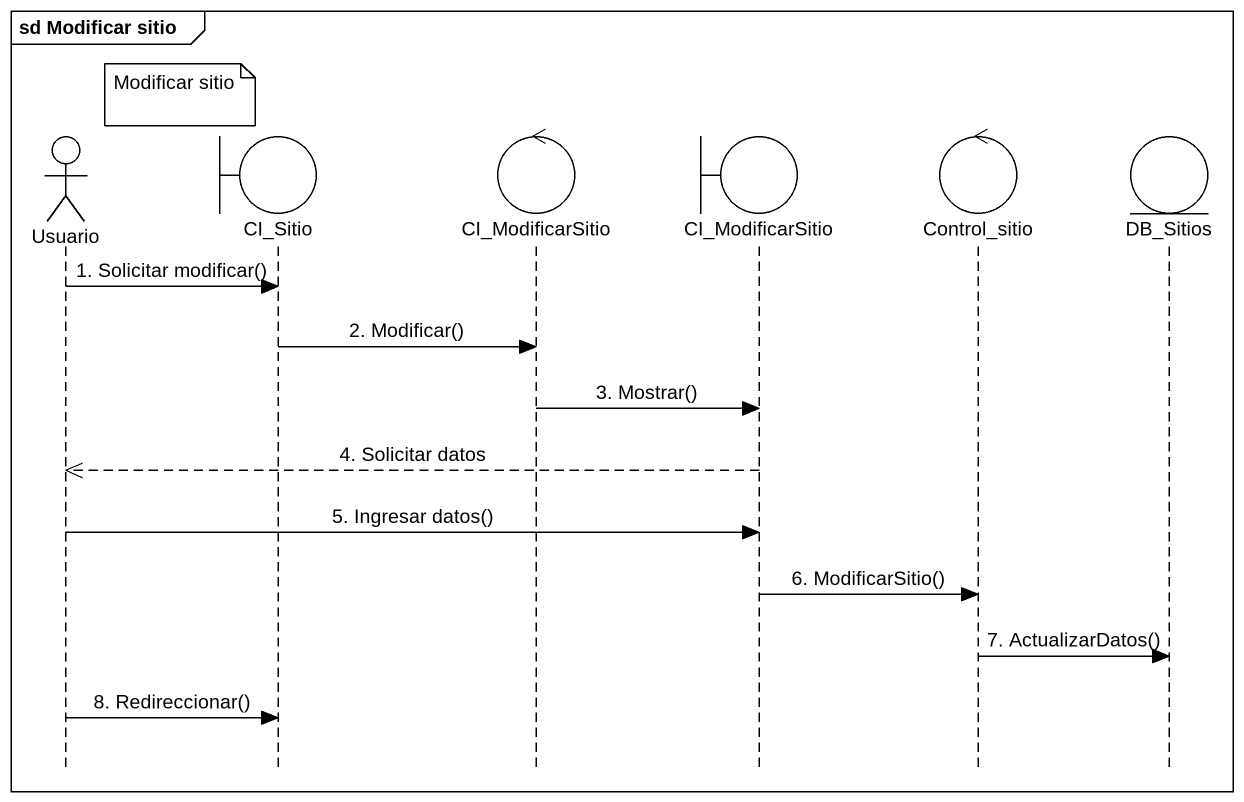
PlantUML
@startuml
mainframe sd Modificar sitio
hide footbox
actor Usuario
boundary CI_Sitio
control CI_ModificarSitio
boundary "CI_ModificarSitio" as CI_ModificarSitio_2
control Control_sitio
entity DB_Sitios

note left of CI_Sitio : Modificar sitio
Usuario -> CI_Sitio : 1. Solicitar modificar()
CI_Sitio -> CI_ModificarSitio : 2. Modificar()
CI_ModificarSitio -> CI_ModificarSitio_2 : 3. Mostrar()
CI_ModificarSitio_2 -->> Usuario : 4. Solicitar datos
Usuario -> CI_ModificarSitio_2 : 5. Ingresar datos()
CI_ModificarSitio_2 -> Control_sitio : 6. ModificarSitio()
Control_sitio -> DB_Sitios : 7. ActualizarDatos()
Usuario -> CI_Sitio : 8. Redireccionar()
@enduml
